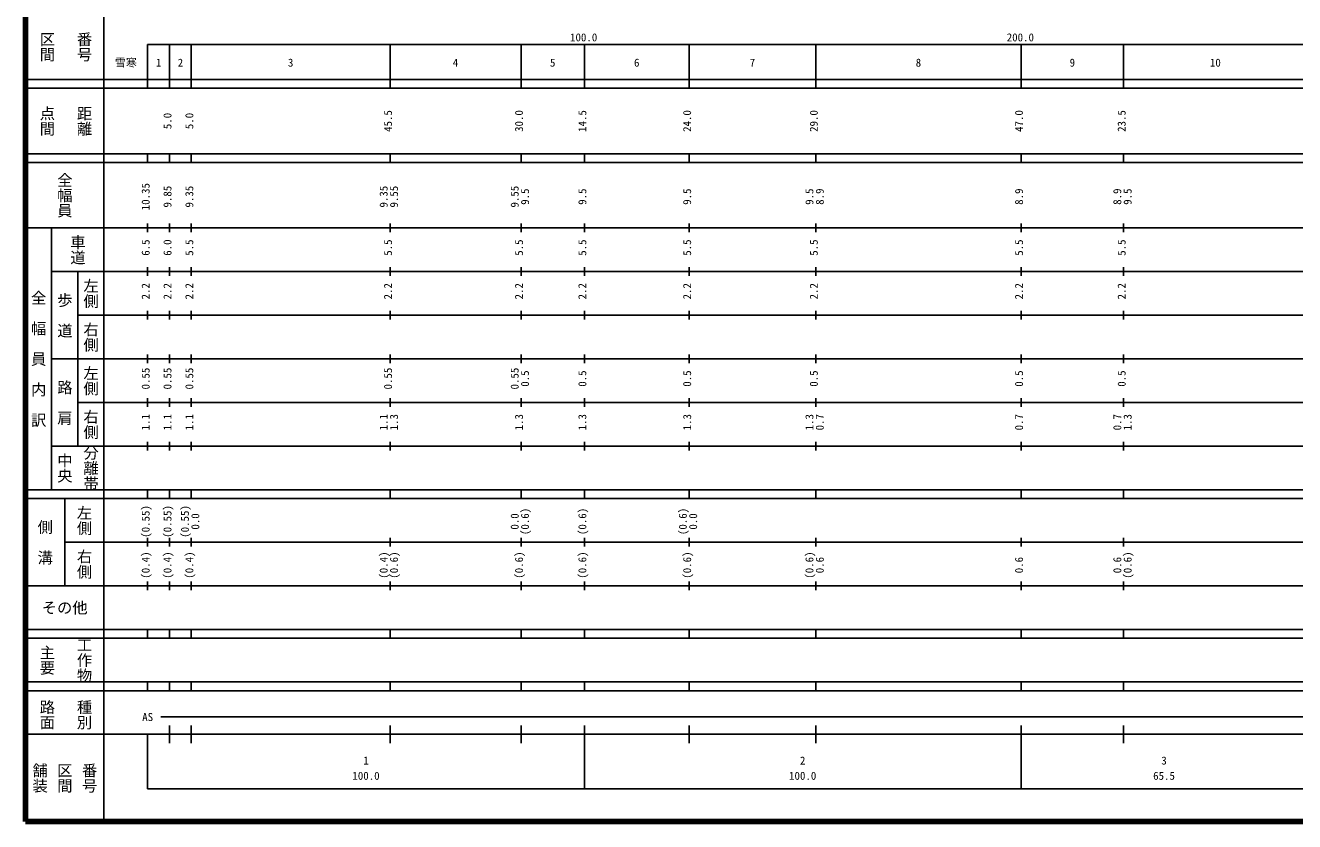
# Model space of a CAD drawing. Units: millimetres on the paper, enlarged 1000 times. Extents: x 40000 to 680000, y 20000 to 380000.
# Drawn here: x 40000 to 330650, y 20000 to 202409 of the extents above; entities that cross this region are included whole.
import ezdxf
from ezdxf.enums import TextEntityAlignment as Align

# ---------------------------------------------------------------- set-up
doc = ezdxf.new("R2010")
doc.units = ezdxf.units.MM
doc.header["$LTSCALE"] = 1000
doc.layers.add('M-TTL', color=2, linetype='Continuous', lineweight=140)
doc.layers.add('M-TTL-BAND', color=7, linetype='Continuous', lineweight=25)
doc.layers.add('M-TTL-TXT', color=7, linetype='Continuous')
doc.styles.add('@ＭＳ ゴシック', font='')
doc.styles.add('ＭＳ ゴシック', font='')
doc.styles.get('@ＭＳ ゴシック').set_extended_font_data('@MS Gothic')
doc.styles.get('ＭＳ ゴシック').set_extended_font_data('MS Gothic')

msp = doc.modelspace()

# ---------------------------------------------------------------- linework, layer by layer
at = {"layer": 'M-TTL'}
for p, q in [((40000, 380000), (40000, 20000)), ((40000, 20000), (680000, 20000))]:
    msp.add_line(p, q, dxfattribs=at)
at = {"layer": 'M-TTL-BAND'}
for p, q in [((58000, 370000), (58000, 20000)), ((68000, 198000), (579000, 198000)), ((68000, 198000), (68000, 188000)), ((73000, 188000), (73000, 198000)), ((78000, 188000), (78000, 198000)), ((123500, 188000), (123500, 198000)), ((153500, 188000), (153500, 198000)), ((168000, 188000), (168000, 198000)), ((192000, 188000), (192000, 198000)), ((221000, 188000), (221000, 198000)), ((268000, 188000), (268000, 198000)), ((291500, 188000), (291500, 198000)), ((40000, 190000), (579000, 190000)), ((40000, 188000), (579000, 188000)), ((40000, 173000), (579000, 173000)), ((68000, 171000), (68000, 173000)), ((73000, 171000), (73000, 173000)), ((78000, 171000), (78000, 173000)), ((123500, 171000), (123500, 173000)), ((153500, 171000), (153500, 173000)), ((168000, 171000), (168000, 173000)), ((192000, 171000), (192000, 173000)), ((221000, 171000), (221000, 173000)), ((268000, 171000), (268000, 173000)), ((291500, 171000), (291500, 173000)), ((40000, 171000), (579000, 171000)), ((68000, 155000), (68000, 157000)), ((73000, 155000), (73000, 157000)), ((78000, 155000), (78000, 157000)), ((123500, 155000), (123500, 157000)), ((153500, 155000), (153500, 157000)), ((168000, 155000), (168000, 157000)), ((192000, 155000), (192000, 157000)), ((221000, 155000), (221000, 157000)), ((268000, 155000), (268000, 157000)), ((291500, 155000), (291500, 157000)), ((40000, 156000), (579000, 156000)), ((46000, 96000), (46000, 156000)), ((46000, 146000), (579000, 146000)), ((52000, 146000), (52000, 106000)), ((68000, 145000), (68000, 147000)), ((73000, 145000), (73000, 147000)), ((78000, 145000), (78000, 147000)), ((123500, 145000), (123500, 147000)), ((153500, 145000), (153500, 147000)), ((168000, 145000), (168000, 147000)), ((192000, 145000), (192000, 147000)), ((221000, 145000), (221000, 147000)), ((268000, 145000), (268000, 147000)), ((291500, 145000), (291500, 147000)), ((68000, 135000), (68000, 137000)), ((73000, 135000), (73000, 137000)), ((78000, 135000), (78000, 137000)), ((123500, 135000), (123500, 137000)), ((153500, 135000), (153500, 137000)), ((168000, 135000), (168000, 137000)), ((192000, 135000), (192000, 137000)), ((221000, 135000), (221000, 137000)), ((268000, 135000), (268000, 137000)), ((291500, 135000), (291500, 137000)), ((52000, 136000), (579000, 136000)), ((46000, 126000), (579000, 126000)), ((68000, 125000), (68000, 127000)), ((73000, 125000), (73000, 127000)), ((78000, 125000), (78000, 127000)), ((123500, 125000), (123500, 127000)), ((153500, 125000), (153500, 127000)), ((168000, 125000), (168000, 127000)), ((192000, 125000), (192000, 127000)), ((221000, 125000), (221000, 127000)), ((268000, 125000), (268000, 127000)), ((291500, 125000), (291500, 127000)), ((68000, 115000), (68000, 117000)), ((73000, 115000), (73000, 117000)), ((78000, 115000), (78000, 117000)), ((123500, 115000), (123500, 117000)), ((153500, 115000), (153500, 117000)), ((168000, 115000), (168000, 117000)), ((192000, 115000), (192000, 117000)), ((221000, 115000), (221000, 117000)), ((268000, 115000), (268000, 117000)), ((291500, 115000), (291500, 117000)), ((52000, 116000), (579000, 116000)), ((46000, 106000), (579000, 106000)), ((68000, 105000), (68000, 107000)), ((73000, 105000), (73000, 107000)), ((78000, 105000), (78000, 107000)), ((123500, 105000), (123500, 107000)), ((153500, 105000), (153500, 107000)), ((168000, 105000), (168000, 107000)), ((192000, 105000), (192000, 107000)), ((221000, 105000), (221000, 107000)), ((268000, 105000), (268000, 107000)), ((291500, 105000), (291500, 107000)), ((40000, 96000), (579000, 96000)), ((68000, 94000), (68000, 96000)), ((73000, 94000), (73000, 96000)), ((78000, 94000), (78000, 96000)), ((123500, 94000), (123500, 96000)), ((153500, 94000), (153500, 96000)), ((168000, 94000), (168000, 96000)), ((192000, 94000), (192000, 96000)), ((221000, 94000), (221000, 96000)), ((268000, 94000), (268000, 96000)), ((291500, 94000), (291500, 96000)), ((40000, 94000), (579000, 94000)), ((49000, 94000), (49000, 74000)), ((68000, 83000), (68000, 85000)), ((73000, 83000), (73000, 85000)), ((78000, 83000), (78000, 85000)), ((123500, 83000), (123500, 85000)), ((153500, 83000), (153500, 85000)), ((168000, 83000), (168000, 85000)), ((192000, 83000), (192000, 85000)), ((221000, 83000), (221000, 85000)), ((268000, 83000), (268000, 85000)), ((291500, 83000), (291500, 85000)), ((49000, 84000), (579000, 84000)), ((40000, 74000), (579000, 74000)), ((68000, 73000), (68000, 75000)), ((73000, 73000), (73000, 75000)), ((78000, 73000), (78000, 75000)), ((123500, 73000), (123500, 75000)), ((153500, 73000), (153500, 75000)), ((168000, 73000), (168000, 75000)), ((192000, 73000), (192000, 75000)), ((221000, 73000), (221000, 75000)), ((268000, 73000), (268000, 75000)), ((291500, 73000), (291500, 75000)), ((40000, 64000), (579000, 64000)), ((68000, 62000), (68000, 64000)), ((73000, 62000), (73000, 64000)), ((78000, 62000), (78000, 64000)), ((123500, 62000), (123500, 64000)), ((153500, 62000), (153500, 64000)), ((168000, 62000), (168000, 64000)), ((192000, 62000), (192000, 64000)), ((221000, 62000), (221000, 64000)), ((268000, 62000), (268000, 64000)), ((291500, 62000), (291500, 64000)), ((40000, 62000), (579000, 62000)), ((40000, 52000), (579000, 52000)), ((40000, 50000), (579000, 50000)), ((68000, 50000), (68000, 52000)), ((73000, 50000), (73000, 52000)), ((78000, 50000), (78000, 52000)), ((123500, 50000), (123500, 52000)), ((153500, 50000), (153500, 52000)), ((168000, 50000), (168000, 52000)), ((192000, 50000), (192000, 52000)), ((221000, 50000), (221000, 52000)), ((268000, 50000), (268000, 52000)), ((291500, 50000), (291500, 52000)), ((71000, 44000), (565000, 44000)), ((73000, 38000), (73000, 42000)), ((78000, 38000), (78000, 42000)), ((123500, 38000), (123500, 42000)), ((153500, 38000), (153500, 42000)), ((168000, 27500), (168000, 42000)), ((192000, 38000), (192000, 42000)), ((221000, 38000), (221000, 42000)), ((268000, 27500), (268000, 42000)), ((291500, 38000), (291500, 42000)), ((40000, 40000), (579000, 40000)), ((68000, 40000), (68000, 27500)), ((68000, 27500), (579000, 27500))]:
    msp.add_line(p, q, dxfattribs=at)

# ---------------------------------------------------------------- texts
at = {"layer": 'M-TTL-BAND', "style": '@ＭＳ ゴシック'}
for s, p in [('区間', (45000, 197500)), ('番号', (53500, 197500)), ('点間', (45000, 180500)), ('距離', (53500, 180500)), ('全幅員', (49000, 163500)), ('車道', (52000, 151000)), ('左側', (55000, 141000)), ('全\u3000幅\u3000員\u3000内\u3000訳', (43000, 126000)), ('歩\u3000道', (49000, 136000)), ('右側', (55000, 131000)), ('左側', (55000, 121000)), ('路\u3000肩', (49000, 116000)), ('右側', (55000, 111000)), ('分離帯', (55000, 101000)), ('中央', (49000, 101000)), ('左側', (53500, 89000)), ('側\u3000溝', (44500, 84000)), ('右側', (53500, 79000)), ('工作物', (53500, 57000)), ('主要', (45000, 57000)), ('路面', (45000, 44500)), ('種別', (53500, 44500)), ('舗装', (43333, 30000)), ('区間', (49000, 30000)), ('番号', (54667, 30000))]:
    msp.add_text(s, height=2566, rotation=270, dxfattribs=at).set_placement(p, align=Align.MIDDLE_CENTER)
at = {"layer": 'M-TTL-BAND', "style": 'ＭＳ ゴシック'}
for s, p in [('100.0', (167844, 198195)), ('200.0', (267844, 198195)), ('2', (75500, 192405)), ('3', (100750, 192405)), ('6', (180000, 192405)), ('8', (244500, 192405)), ('9', (279750, 192405)), ('10', (312500, 192405)), ('1', (70500, 192405)), ('4', (138500, 192405)), ('5', (160750, 192405)), ('7', (206500, 192405)), ('AS', (68000, 42500)), ('2', (218000, 32523)), ('3', (300750, 32523)), ('1', (118000, 32523)), ('100.0', (118000, 29033)), ('100.0', (218000, 29033)), ('65.5', (300750, 29033))]:
    msp.add_text(s, height=1833, dxfattribs=at).set_placement(p, align=Align.BOTTOM_CENTER)
for s, p in [('5.0', (74000, 180500)), ('5.0', (79000, 180500)), ('45.5', (124500, 180500)), ('30.0', (154500, 180500)), ('14.5', (169000, 180500)), ('24.0', (193000, 180500)), ('29.0', (222000, 180500)), ('47.0', (269000, 180500)), ('23.5', (292500, 180500)), ('10.35', (69000, 163174)), ('9.85', (74000, 163174)), ('9.35', (79000, 163174)), ('9.35', (123500, 163174)), ('9.55', (125870, 163174)), ('9.55', (153500, 163174)), ('9.5', (155870, 163174)), ('9.5', (169000, 163174)), ('9.5', (193000, 163174)), ('9.5', (221000, 163174)), ('8.9', (223370, 163174)), ('8.9', (269000, 163174)), ('8.9', (291500, 163174)), ('9.5', (293870, 163174)), ('6.5', (69000, 151500)), ('6.0', (74000, 151500)), ('5.5', (79000, 151500)), ('5.5', (124500, 151500)), ('5.5', (154500, 151500)), ('5.5', (169000, 151500)), ('5.5', (193000, 151500)), ('5.5', (222000, 151500)), ('5.5', (269000, 151500)), ('5.5', (292500, 151500)), ('2.2', (69000, 141500)), ('2.2', (74000, 141500)), ('2.2', (79000, 141500)), ('2.2', (124500, 141500)), ('2.2', (154500, 141500)), ('2.2', (169000, 141500)), ('2.2', (193000, 141500)), ('2.2', (222000, 141500)), ('2.2', (269000, 141500)), ('2.2', (292500, 141500)), ('0.55', (69000, 121500)), ('0.55', (74000, 121500)), ('0.55', (79000, 121500)), ('0.55', (124500, 121500)), ('0.55', (153500, 121500)), ('0.5', (155870, 121500)), ('0.5', (169000, 121500)), ('0.5', (193000, 121500)), ('0.5', (222000, 121500)), ('0.5', (269000, 121500)), ('0.5', (292500, 121500)), ('1.1', (69000, 111500)), ('1.1', (74000, 111500)), ('1.1', (79000, 111500)), ('1.1', (123500, 111500)), ('1.3', (125870, 111500)), ('1.3', (154500, 111500)), ('1.3', (169000, 111500)), ('1.3', (193000, 111500)), ('1.3', (221000, 111500)), ('0.7', (223370, 111500)), ('0.7', (269000, 111500)), ('0.7', (291500, 111500)), ('1.3', (293870, 111500)), ('(0.55)', (69000, 88764)), ('(0.55)', (74000, 88764)), ('(0.55)', (78000, 88764)), ('0.0', (80370, 88764)), ('0.0', (153500, 88764)), ('(0.6)', (155870, 88764)), ('(0.6)', (169000, 88764)), ('(0.6)', (192000, 88764)), ('0.0', (194370, 88764)), ('(0.4)', (69000, 78764)), ('(0.4)', (74000, 78764)), ('(0.4)', (79000, 78764)), ('(0.4)', (123500, 78764)), ('(0.6)', (125870, 78764)), ('(0.6)', (154500, 78764)), ('(0.6)', (169000, 78764)), ('(0.6)', (193000, 78764)), ('(0.6)', (221000, 78764)), ('(0.6)', (293870, 78764)), ('0.6', (223370, 78764)), ('0.6', (269000, 78764)), ('0.6', (291500, 78764))]:
    msp.add_text(s, height=1833, rotation=90, dxfattribs=at).set_placement(p, align=Align.BOTTOM_CENTER)
msp.add_text('その他', height=2566, dxfattribs=at).set_placement((49000, 69000), align=Align.MIDDLE_CENTER)
at = {"layer": 'M-TTL-TXT', "style": 'ＭＳ ゴシック'}
msp.add_text('雪寒', height=1833, dxfattribs=at).set_placement((63017, 192405), align=Align.BOTTOM_CENTER)

doc.saveas('drawing.dxf')
